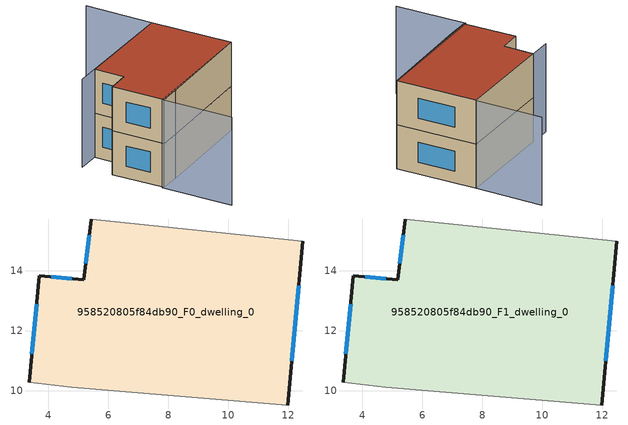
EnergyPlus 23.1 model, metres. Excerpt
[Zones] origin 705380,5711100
958520805f84db90_F0_dwelling_0
 floor ground (EU_floor_Construction): 12.49,14.97 11.98,9.52 4.78,10.12 3.35,10.27 3.69,13.84 5.18,13.7 5.43,15.72 z0
 wall outside (EU_wall_Construction): 5.43,15.72 5.18,13.7 3.69,13.84 3.35,10.27 / 11.98,9.52 12.49,14.97 z0:3
 wall adiabatic (EU_wall_Construction): 12.49,14.97 5.43,15.72 / 3.35,10.27 4.78,10.12 11.98,9.52 z0:3
 window (EU_Window_Construction): 5.36,15.18 5.25,14.24 / 12.12,10.99 12.35,13.5 / 3.6,12.88 3.44,11.23 / 4.78,13.74 4.09,13.8 z0.81:2.19
958520805f84db90_F1_dwelling_0
 floor to 958520805f84db90_F0_dwelling_0 (EU_floor_Construction): 12.49,14.97 11.98,9.52 4.78,10.12 3.35,10.27 3.69,13.84 5.18,13.7 5.43,15.72 z3
 wall outside (EU_wall_Construction): 5.43,15.72 5.18,13.7 3.69,13.84 3.35,10.27 / 11.98,9.52 12.49,14.97 z3:6
 wall adiabatic (EU_wall_Construction): 12.49,14.97 5.43,15.72 / 3.35,10.27 4.78,10.12 11.98,9.52 z3:6
 window (EU_Window_Construction): 5.36,15.18 5.25,14.24 / 12.12,10.99 12.35,13.5 / 3.6,12.88 3.44,11.23 / 4.78,13.74 4.09,13.8 z3.81:5.19
 roof outside (EU_roof_Construction): 11.98,9.52 12.49,14.97 5.43,15.72 5.18,13.7 3.69,13.84 3.35,10.27 4.78,10.12 z6
shading: 2.81,5.58 3.29,10.38 / 3.29,10.38 11.98,9.52 / 12.97,19.49 12.49,14.97 / 12.49,14.97 3.87,15.89 z0:6
[Building]
EU S2 Campaign: North Axis=0; Terrain=City; Solar Distribution=FullExterior
[Site:Location]
London: Latitude=51.5; Longitude=-0.5; Time Zone=0; Elevation=25
[SizingPeriod:WeatherFileDays]
AnnualSizingPeriod: Begin Month=1; Begin Day of Month=1; End Month=12; End Day of Month=31; Day of Week for Start Day=Monday; Use Weather File Daylight Saving Period=No; Use Weather File Rain and Snow Indicators=No
[MATERIAL]
EU_InternalMass_Material: Roughness=MediumRough; Thickness=0.1; Conductivity=1; Density=1800; Specific Heat=900; Thermal Absorptance=0.9; Solar Absorptance=0.7; Visible Absorptance=0.7
[MATERIAL:NOMASS] Roughness=MediumRough; Thermal Absorptance=0.9; Solar Absorptance=0.7; Visible Absorptance=0.7
Name | Thermal Resistance
EU_wall_NoMass | 0.555556
EU_roof_NoMass | 0.510204
EU_floor_NoMass | 1.68919
[WINDOWMATERIAL:SIMPLEGLAZINGSYSTEM]
EU_Window_SimpleGlazing: UFactor=3.96; Solar Heat Gain Coefficient=0.85; Visible Transmittance=0.85
[CONSTRUCTION]
EU_wall_Construction: EU_wall_NoMass
EU_roof_Construction: EU_roof_NoMass
EU_floor_Construction: EU_floor_NoMass
EU_Window_Construction: EU_Window_SimpleGlazing
EU_InternalMass_Construction: EU_InternalMass_Material
[ZONE] Type=1; Multiplier=1; Ceiling Height=autocalculate; Floor Area=autocalculate; Part of Total Floor Area=Yes
Name | Volume
958520805f84db90_F0_dwelling_0 | 135.396
958520805f84db90_F1_dwelling_0 | 135.395
[INTERNALMASS] Construction=EU_InternalMass_Construction; Surface Area=45.1318
Name | Zone or ZoneList
958520805f84db90_F0_dwelling_0_EU_InternalMass | 958520805f84db90_F0_dwelling_0
958520805f84db90_F1_dwelling_0_EU_InternalMass | 958520805f84db90_F1_dwelling_0
[OTHEREQUIPMENT] Fuel Type=Electricity; Design Level Calculation Method=Watts/Area; Power per Zone Floor Area=1; Fraction Latent=0; Fraction Radiant=0; Fraction Lost=0; Carbon Dioxide Generation Rate=0; EndUse Subcategory=EU_Step8_InternalGains
Name | Zone or ZoneList or Space or SpaceList | Schedule
EU_Step8_InternalGain_958520805f84db90_F0_dwelling_0_f000 | 958520805f84db90_F0_dwelling_0 | EU_Step8_GainSchedule_958520805f84db90_F0_dwelling_0_f000
EU_Step8_InternalGain_958520805f84db90_F1_dwelling_0_f000 | 958520805f84db90_F1_dwelling_0 | EU_Step8_GainSchedule_958520805f84db90_F1_dwelling_0_f000
[ZONEVENTILATION:DESIGNFLOWRATE] Schedule=EU_AlwaysOn; Design Flow Rate Calculation Method=AirChanges/Hour; Air Changes per Hour=0.48; Ventilation Type=Natural; Fan Pressure Rise=0; Fan Total Efficiency=1; Constant Term Coefficient=1; Temperature Term Coefficient=0; Velocity Term Coefficient=0; Velocity Squared Term Coefficient=0; Minimum Indoor Temperature=-100; Maximum Indoor Temperature=100; Delta Temperature=-100; Minimum Outdoor Temperature=-100; Maximum Outdoor Temperature=100; Maximum Wind Speed=40
Name | Zone or ZoneList or Space or SpaceList
EU_ConstantAir_958520805f84db90_F0_dwelling_0 | 958520805f84db90_F0_dwelling_0
EU_ConstantAir_958520805f84db90_F1_dwelling_0 | 958520805f84db90_F1_dwelling_0
[HVACTEMPLATE:THERMOSTAT] Constant Heating Setpoint=20; Constant Cooling Setpoint=50
EU_HeatOnly_958520805f84db90_F0_dwelling_0; EU_HeatOnly_958520805f84db90_F1_dwelling_0
[HVACTEMPLATE:ZONE:IDEALLOADSAIRSYSTEM] System Availability Schedule=EU_AlwaysOn; Maximum Heating Supply Air Temperature=50; Minimum Cooling Supply Air Temperature=13; Maximum Heating Supply Air Humidity Ratio=0.0156; Minimum Cooling Supply Air Humidity Ratio=0.0077; Heating Limit=NoLimit; Cooling Limit=NoLimit; Heating Availability Schedule=EU_AlwaysOn; Cooling Availability Schedule=EU_CoolingOff; Dehumidification Control Type=ConstantSensibleHeatRatio; Cooling Sensible Heat Ratio=0.7; Dehumidification Setpoint=60; Humidification Control Type=None; Humidification Setpoint=30; Outdoor Air Method=None; Outdoor Air Flow Rate per Person=0.00944; Outdoor Air Flow Rate per Zone Floor Area=0; Outdoor Air Flow Rate per Zone=0; Demand Controlled Ventilation Type=None; Outdoor Air Economizer Type=NoEconomizer; Heat Recovery Type=None; Sensible Heat Recovery Effectiveness=0.7; Latent Heat Recovery Effectiveness=0.65
Name | Template Thermostat
958520805f84db90_F0_dwelling_0 | EU_HeatOnly_958520805f84db90_F0_dwelling_0
958520805f84db90_F1_dwelling_0 | EU_HeatOnly_958520805f84db90_F1_dwelling_0
[SIZING:ZONE] Zone Cooling Design Supply Air Temperature Input Method=SupplyAirTemperature; Zone Cooling Design Supply Air Temperature=13; Zone Heating Design Supply Air Temperature Input Method=SupplyAirTemperature; Zone Heating Design Supply Air Temperature=50; Zone Cooling Design Supply Air Humidity Ratio=0.008; Zone Heating Design Supply Air Humidity Ratio=0.008; Cooling Design Air Flow Method=DesignDay; Cooling Design Air Flow Rate=0; Cooling Minimum Air Flow per Zone Floor Area=0.000762; Cooling Minimum Air Flow=0; Cooling Minimum Air Flow Fraction=0.2; Heating Design Air Flow Method=DesignDay; Heating Design Air Flow Rate=0; Heating Maximum Air Flow per Zone Floor Area=0.002032; Heating Maximum Air Flow=0.141576; Heating Maximum Air Flow Fraction=0.3; Account for Dedicated Outdoor Air System=No; Dedicated Outdoor Air System Control Strategy=NeutralSupplyAir; Dedicated Outdoor Air Low Setpoint Temperature for Design=autosize; Dedicated Outdoor Air High Setpoint Temperature for Design=autosize; Zone Load Sizing Method=Sensible Load Only No Latent Load; Zone Latent Cooling Design Supply Air Humidity Ratio Input Method=HumidityRatioDifference; Zone Cooling Design Supply Air Humidity Ratio Difference=0.005; Zone Latent Heating Design Supply Air Humidity Ratio Input Method=HumidityRatioDifference; Zone Humidification Design Supply Air Humidity Ratio Difference=0.005
958520805f84db90_F0_dwelling_0; 958520805f84db90_F1_dwelling_0
[SCHEDULE:CONSTANT]
Name | Hourly Value
EU_AlwaysOn | 1
EU_CoolingOff | 0
[SCHEDULE:FILE] Column Number=1; Rows to Skip at Top=0; Number of Hours of Data=8760; Column Separator=Comma; Interpolate to Timestep=No; Minutes per Item=60; Adjust Schedule for Daylight Savings=Yes
Name | File
EU_Step8_GainSchedule_958520805f84db90_F0_dwelling_0_f000 | ../../schedules/958520805f84db90/958520805f84db90_F0_dwelling_0_f000_gain.csv
EU_Step8_GainSchedule_958520805f84db90_F1_dwelling_0_f000 | ../../schedules/958520805f84db90/958520805f84db90_F1_dwelling_0_f000_gain.csv
